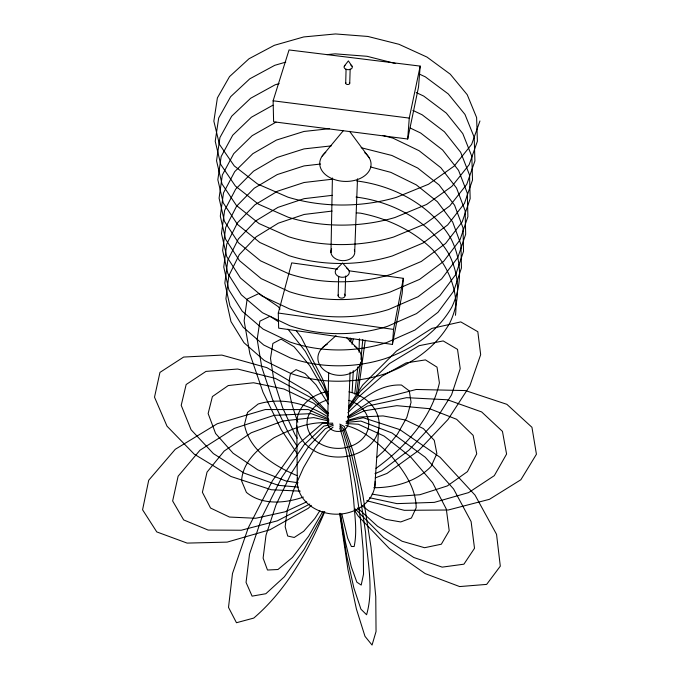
<?xml version="1.0" encoding="UTF-8"?>
<svg xmlns="http://www.w3.org/2000/svg" width="679" height="679" viewBox="0 0 679 679"><rect width="100%" height="100%" fill="white"/><g stroke="black" fill="none" stroke-linecap="round" stroke-linejoin="round"><path stroke-width="1.02" d="M327.668 423.781L328.661 372.448M330.97 252.596L332.404 177.983M338.159 295.755L338.66 276.37M345.696 83.288L346.078 69.173M349.736 83.11L350.169 68.995M345.034 295.365L345.645 275.98M350.075 372.194L348.149 422.482A10.287 8.292 1.6 0 1 336.606 431.394A10.287 8.292 1.6 0 1 328.254 420.233M354.718 251.315L357.502 178.832M374.757 486.97L378.644 429.213M352.138 392.165L353.284 370.632M337.624 269.232L291.715 262.875L278.288 313.027L278.653 328.144L392.437 344.431L393.557 329.408L403.36 278.331L349.099 270.819M407.706 139.017L409.259 118.095L420.182 66.109L289.05 49.949L273.111 100.798L273.62 121.787L407.706 139.017L418.527 87.014L420.182 66.109M357.875 366.898L354.718 394.015M359.03 352.197L359.369 338.694M403.36 278.331L402.163 293.515L392.437 344.431M362.773 339.585L360.931 359.48M360.549 362.594L356.356 394.677M365.26 340.171L357.646 396.001M349.829 341.223L350.347 338.117M350.788 341.596L351.501 338.507M352.002 344.295L353.233 339.186M479.951 120.964L471.633 144.398L454.166 166.083L428.491 184.264L396.375 197.36A130.427 85.478 -2.2 0 1 287.955 197.173L257.596 184.026L234.263 165.914L219.453 144.389L213.851 121.159L217.39 97.912L229.527 76.608L248.998 58.767L274.299 45.332L303.742 36.938L335.545 33.95L367.891 36.454L398.955 44.288L426.972 57.078L450.253 74.181L467.237 94.721L476.616 117.535L477.396 141.24L469.164 164.666L451.925 186.318L426.624 204.455L394.991 217.501A128.509 85.469 -2.2 0 1 288.252 217.255L258.351 204.107L235.358 186.004L220.751 164.488L215.218 141.257L218.68 118.01L230.631 96.69L249.813 78.806L274.749 65.32L285.766 62.12M324.783 511.559C308.274 551.017 286.614 589.89 253.759 618.077L236.47 622.728L228.509 607.374L232.481 573.534L248.259 527.829L272.415 480.783L299.176 443.353L322.5 423.246L332.778 423.17M323.951 511.728L322.415 515.565L304.226 549.201L284.331 576.836L265.854 593.726L252.096 596.137L246.053 582.421L249.524 554.098L262.306 516.388L281.861 477.235L303.912 445.042L323.824 426.089L332.88 424.188M322.848 511.329L308.563 536.3L292.471 557.434L277.966 569.511L267.492 570.029L263.113 558.13L266.007 535.205L275.937 505.091L291.155 473.467L308.707 446.383L325.249 428.729L333.389 425.13M319.894 510.684L314.81 518.544L303.708 531.275L294.228 537.471L287.701 536.02L285.172 526.743L287.183 510.659L293.591 489.958L303.488 467.712L315.379 447.291L327.439 431.734L333.075 427.099M348.845 406.331L362.654 385.095L396.578 350.941L431.886 328.398L460.795 321.905L477.821 331.708L480.664 354.676L469.868 385.816L447.979 419.529L418.816 450.381L386.979 473.441L375.258 477.897M348.836 407.638L360.371 391.282L389.474 363.554L419.07 345.696L443.175 340.926L457.527 349.371L460.226 368.655L451.543 394.881L433.414 423.56L408.868 450.236L381.649 470.819L374.995 473.687M344.431 65.914L348.369 60.898L352.045 66.211M348.242 409.921L357.926 397.538L382.192 376.149L406.144 362.9L425.444 359.895L437.021 367.144L439.415 382.888C431.343 418.765 404.99 447.283 375.996 468.366M322.177 156.085L343.489 130.461M347.843 412.756C361.983 398.378 380.257 383.881 401.493 385.044L409.293 390.926L411.067 402.282L406.831 417.441L397.283 434.433L383.686 451.162L376.828 457.366M311.347 505.337L308.334 508.274L269.902 529.756L227.193 542.114L187.124 543.098L156.773 531.92L142.573 509.776L148.701 480.274L175.275 449.286L217.255 423.747L265.268 409.539L308.461 409.581L328.415 418.765M323.06 347.19L336.02 335.664M347.58 416.651L370.428 401.314L416.235 389.474L465.395 390.569L506.874 404.328L531.946 427.295L536.427 454.251L520.886 479.739L489.44 499.32L448.242 510.005L404.277 510.319L366.719 500.729M347.75 417.458L367.415 406.093L406.585 397.665L447.478 399.778L481.649 411.932L502.452 431.386L506.585 454.047L494.304 475.656L468.62 492.606L434.305 502.375L396.96 503.631L369.529 497.724M276.039 122.118L252.113 135.707L233.746 153.649L222.339 174.97L219.079 198.166L224.452 221.329L238.473 242.776L260.498 260.812L289.093 273.9A123.077 85.24 -2.4 0 0 391.062 274.341L421.336 261.44L445.594 243.464L462.17 221.948L470.165 198.633L469.537 174.995L460.651 152.257L444.439 131.802L422.151 114.785L412.891 110.414M272.924 105.203L251.366 117.255L232.736 135.189L221.159 156.518L217.832 179.74L223.255 202.928L237.472 224.409L259.802 242.471L288.821 255.584A124.834 85.342 -2.3 0 0 392.326 255.958L423.042 243.014L447.639 224.978L464.436 203.411L472.508 180.054L471.829 156.382L462.789 133.61L446.324 113.121L423.713 96.07L416.202 92.565M309.785 504.047L277.321 520.844L241.257 530.24L208.156 530.07L183.661 519.927L172.644 500.983L178.119 476.217L199.957 450.245L234.297 428.415L274.095 415.361L311.041 413.638L328.959 419.97M348.242 418.298L364.207 410.829L396.765 405.66L429.595 408.699L456.619 419.299L473.136 435.349L476.726 453.844L467.441 471.625L447.334 485.926L419.868 494.736L389.237 496.901L372.05 494.117M306.73 501.815L285.112 511.805L255.728 518.272L229.477 517.05L210.541 508.036L202.393 492.283L207.027 472.134L224.223 451L251.222 432.778L283.084 420.921L313.825 417.593L328.882 421.056M303.386 497.104C285.061 503.343 262.306 505.499 246.418 492.402L241.563 480.825C242.827 461.296 258.869 448.089 273.892 437.862C290.739 429.306 309.208 421.252 328.517 422.881M279.145 83.602L275.19 84.773L250.602 98.294L231.7 116.202L219.937 137.54L216.542 160.779L222.025 183.992L236.428 205.491L259.089 223.578L288.55 236.708A126.642 85.418 -2.3 0 0 393.633 237.022L424.808 224.028L449.753 205.941L466.762 184.323L474.918 160.931L474.188 137.243L464.979 114.437L448.259 93.923L425.317 76.846L419.605 74.206M347.656 420.36L359.352 417.033L383.041 415.921L405.473 419.995L423.373 428.585L434.271 440.357L436.877 453.58L431.123 466.414C416.363 481.734 394.524 487.76 373.773 487.734M346.035 421.404L363.29 417.738L399.804 429.603L440.102 457.315L475.045 495.135L496.544 534.348L500.304 566.167L486.656 584.398L459.649 586.571L425.164 573.594L389.423 548.598L358.156 516.032L354.226 509.759M332.09 211.076L304.15 214.454L278.322 223.162L256.204 236.801L239.28 254.676L228.823 275.818L225.912 298.726L230.962 321.574L243.956 342.7L264.258 360.464L290.561 373.365A113.495 84.103 -2.6 0 0 384.187 374.078C410.999 364.581 435.562 347.996 449.854 322.881C460.43 300.534 460.056 276.285 448.972 254.209C429.578 221.371 393.166 201.697 356.025 197.063M332.396 195.323L304.116 198.667L277.966 207.367L255.567 221.006L238.414 238.915L227.813 260.091L224.851 283.067L229.943 305.974L243.107 327.168L263.681 344.983L290.332 357.926A114.989 84.34 -2.6 0 0 385.256 358.597C412.331 349.082 437.242 332.498 451.773 307.188C462.458 284.764 462.043 260.43 450.797 238.304C431.012 205.253 394.134 185.639 356.636 180.945M332.71 179.171L304.073 182.498L277.601 191.172L254.914 204.82L237.531 222.737L226.778 243.965L223.756 266.991L228.908 289.958L242.233 311.211L263.079 329.086L290.103 342.063A116.516 84.561 -2.5 0 0 386.351 342.691L414.971 330.028L437.955 312.315L453.742 291.07L461.431 267.976L460.965 244.542L452.664 221.991L437.378 201.722L416.303 184.875L390.832 172.364L370.615 166.975M320.607 164.029L304.039 165.914L277.227 174.571L254.235 188.21L236.623 206.144L225.708 227.397L222.636 250.483L227.838 273.51L241.334 294.813L262.459 312.739L289.857 325.75A118.095 84.765 -2.5 0 0 387.48 326.336L416.499 313.613L439.788 295.823L455.762 274.503L463.528 251.349L463.019 227.855L454.582 205.245L439.075 184.917L417.704 168.036L391.902 155.474L361.177 147.725M331.267 145.883L303.997 148.905L276.837 157.536L253.547 171.167L235.689 189.11L224.622 210.397L221.481 233.517L226.735 256.594L240.408 277.957L261.822 295.917L289.61 308.962A119.708 84.943 -2.4 0 0 388.643 309.505L418.06 296.723L441.664 278.865L457.841 257.477L465.675 234.255L465.132 210.711L456.551 188.058L440.815 167.679L419.147 150.746L392.997 138.143L382.99 135.511M329.604 128.679L303.963 131.454L276.446 140.061L252.843 153.675L234.73 171.617L223.493 192.921L220.302 216.092L225.606 239.212L239.458 260.617L261.169 278.619L289.356 291.69A121.371 85.104 -2.4 0 0 389.831 292.174L419.673 279.341L443.599 261.423L459.972 239.967L467.89 216.694L467.305 193.099L458.571 170.395L442.606 149.983L420.632 132.999L410.218 128.034M326.794 54.643L335.163 53.836L367.059 56.289L395.653 63.563M346.273 422.38L360.905 421.065L391.995 432.981L425.215 457.205L453.589 488.982L471.107 521.582L474.511 548.276L463.91 564.181L442.182 567.135L413.774 557.493L383.618 537.522L355.219 508.927M300.254 491.138L271.252 489.729L230.953 476.48L194.186 454.124L167.009 426.174L154.515 397.181L159.955 372.398L183.636 357.061L221.863 355.092L266.898 367.653L308.69 392.207L328.644 413.333M346.095 423.577L358.368 424.239L384.085 436.045L410.515 456.814L432.642 482.786L446.298 509.029L449.201 530.715L441.325 544.21L424.57 547.715L402.087 541.248L377.516 526.242L357.553 507.96M356.297 212.85L360.507 213.164C387.42 218.409 412.9 230.24 432.548 249.617C448.777 267.492 458.317 290.977 455.465 315.302M298.302 487.115L278.382 485.324L244.101 473.11L213.376 453.597L191.088 429.765L181.208 405.329L186.156 384.518L205.966 371.405L237.675 369.036L275.343 378.398L311.228 397.792L327.999 413.723M273.111 100.798L409.259 118.095M278.288 313.027L393.557 329.408M298.14 482.769L285.901 480.987L257.757 469.851L233.092 453.233L215.591 433.499L208.139 413.553L212.4 396.561L228.28 385.553L253.564 382.761L283.983 389.033L313.961 403.385L328.33 415.234M345.738 425.444C363.774 429.815 377.796 443.217 390.96 455.541C403.445 470.496 415.989 487.471 416.176 507.799L411.406 518.018L400.729 521.947L385.799 519.35L368.655 510.778L362.094 505.702M296.859 475.529C274.223 465.972 249.465 450.576 244.423 424.63L247.529 412.442L258.173 404.005C281.827 396.782 307.791 403.852 328.033 417.016M339.738 424.095L344.295 426.505L353.173 451.518L362.815 494.711L371.014 547.198L375.767 596.629L376.047 631.521L372.058 645.05L364.988 636.333L356.424 609.088L347.945 569.486L339.772 514.147M278.449 321.744L269.979 316.261L259.904 321.142L257.171 339.381L261.755 367.144L272.61 399.71L287.964 432.039L297.029 446.078M346.494 337.522L357.561 348.633M340.06 425.351L343.633 429.052C355.796 462.34 360.396 497.69 365.582 532.574C366.838 559.717 374.282 588.039 366.584 614.75L360.914 609.148L353.886 588.031L346.74 555.948L339.958 513.205M348.03 269.173L342.547 263.011L336.843 268.714A7.07 5.194 1.7 0 0 337.752 276.039A7.07 5.194 1.7 0 0 347.716 275.496A7.07 5.194 1.7 0 0 346.774 268.163M287.998 329.154L305.363 351.399L323.976 385.944L328.381 397.69M280.071 309.115L278.212 306.636L259.022 293.481L247.131 299.091L244.134 320.853L249.88 353.852L262.977 392.165L281.208 429.68L297.054 453.419M296.171 330.614L301.12 337.234L322.703 379.247L328.237 395.212M349.583 131.31L369.334 157.986M297.173 438.244L295.034 434.764L282.608 407.706L273.993 380.944L270.505 358.334L272.882 343.455L281.064 339.11L294.032 346.714L309.734 365.599L325.36 392.742L328.195 399.6M339.924 426.429L342.929 431.377L349.082 452.486L355.278 483.295L360.337 518.247L363.257 550.576L363.528 574.171L361.203 585.077L356.848 582.158L351.289 566.804L345.458 542.114L340.569 514.156M328.398 403.954L315.93 384.747L304.964 373.458L296.12 369.665L290.536 373.552C286.275 390.001 292.505 406.789 297.818 422.228M339.729 428.033C347.707 450.924 350.33 475.317 353.589 499.235C354.54 514.911 357.451 530.936 354.158 546.51L351.374 546.502L347.682 538.192L341.809 514.096M296.782 425.741L297.334 483.652M344.406 294.109A3.454 2.572 1.7 0 1 344.049 297.402A3.454 2.572 1.7 0 1 339.627 297.648A3.454 2.572 1.7 0 1 338.456 294.44M350.805 65.091A4.125 2.623 1.7 0 1 351.366 68.8A4.125 2.623 1.7 0 1 345.552 69.046A4.125 2.623 1.7 0 1 345 65.337M349.371 82.465A2.029 1.307 1.7 0 1 349.167 84.137A2.029 1.307 1.7 0 1 346.562 84.255A2.029 1.307 1.7 0 1 345.866 82.626M364.776 152.741A25.666 17.51 1.7 0 1 363.18 176.812A25.666 17.51 1.7 0 1 327.855 176.421A25.666 17.51 1.7 0 1 325.776 152.317M354.336 249.83A11.925 8.64 1.7 0 1 342.403 260.643A11.925 8.64 1.7 0 1 331.641 248.896M354.531 345.959A21.906 16.992 1.6 0 1 354.837 370.87A21.906 16.992 1.6 0 1 322.797 368.892A21.906 16.992 1.6 0 1 327.253 344.27M348.845 400.338A30.852 24.885 1.6 0 1 362.467 438.804A30.852 24.885 1.6 0 1 313.053 437.997A30.852 24.885 1.6 0 1 327.405 399.99M348.921 391.851A41.224 33.254 1.6 0 1 371.371 443.54A41.224 33.254 1.6 0 1 303.768 442.097A41.224 33.254 1.6 0 1 327.982 391.401M375.207 481.301A38.992 32.541 1.6 0 1 334.637 514.164A38.992 32.541 1.6 0 1 297.444 477.974"/></g></svg>
